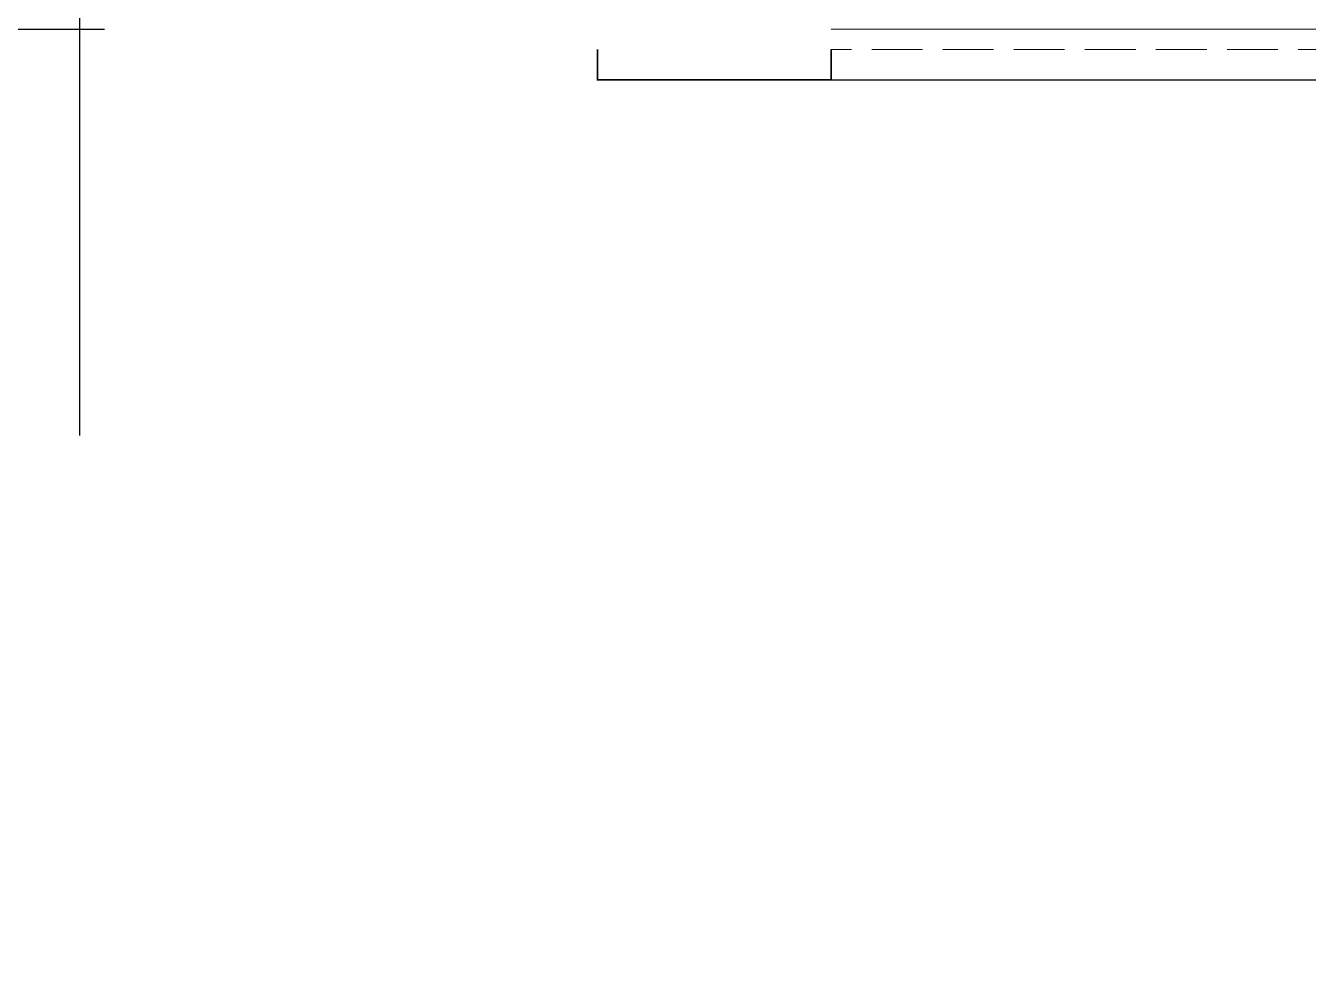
# Model space of a CAD drawing. Extents: x 2803505 to 5851001, y -1372902 to 24339.
# Drawn here: x 3812647 to 3818964, y -713892 to -709306 of the extents above; entities that cross this region are included whole.
import ezdxf
from ezdxf.xclip import XClip

# ---------------------------------------------------------------- set-up
doc = ezdxf.new("R2010")
doc.units = 0
doc.header["$LTSCALE"] = 1000
doc.header["$MEASUREMENT"] = 0
doc.header["$XCLIPFRAME"] = 2
doc.linetypes.add('DASH', pattern=[0.35, 0.25, -0.1])
doc.linetypes.add('DOTE', pattern=[2.42, 2, -0.2, 0.02, -0.2])
doc.layers.get('0').update_dxf_attribs({"linetype": 'CONTINUOUS'})
doc.layers.add('!!电气', color=1, linetype='CONTINUOUS')
doc.layers.add('看线', color=185, linetype='CONTINUOUS')
for name, color, linetype, lineweight in [('DOTE', 19, 'DOTE', 9), ('平面-栏杆', 56, 'CONTINUOUS', 15), ('平面-看线', 252, 'CONTINUOUS', 15)]:
    doc.layers.add(name, color=color, linetype=linetype, lineweight=lineweight)

# ---------------------------------------------------------------- blocks, each defined once
blk = doc.blocks.new('A$C74D73064')
at = {"layer": 'DOTE', "color": 252}
blk.add_line((-86385.2, 67619.3), (196116, 67619.3), dxfattribs=at)
blk = doc.blocks.new('A$C1C403CBE')
at = {"layer": '!!电气', "color": 1}
for p, q in [((0, -2000), (0, 103)), ((-2000, 0), (121.3, 0))]:
    blk.add_line(p, q, dxfattribs=at)
at = {"color": 252, "const_width": 8}
blk.add_lwpolyline([(2550, -100), (2550, -250), (3700, -250), (3700, -100)], dxfattribs=at)
at = {"layer": '平面-栏杆', "color": 252}
blk.add_lwpolyline([(8350, 0), (3700, 0)], dxfattribs=at)
at = {"layer": '平面-看线', "color": 252, "linetype": 'DASH'}
blk.add_lwpolyline([(8350, -100), (3700, -100)], dxfattribs=at)
at = {"layer": '看线', "color": 252, "ltscale": 0.5}
blk.add_lwpolyline([(3700, -250), (8350, -250)], dxfattribs=at)

msp = doc.modelspace()

# ---------------------------------------------------------------- block references
at = {"layer": '!!电气'}
msp.add_blockref('A$C1C403CBE', (3812913.6, -709322.9), dxfattribs=at)
at = {"color": 252}
ref = msp.add_blockref('A$C74D73064', (3714796.2, -781511.3), dxfattribs=at)
XClip(ref).set_block_clipping_path([(-72082.5976296387, 50822.2577331646), (-18082.6107620973, 70322.2577319878)])

doc.saveas('drawing.dxf')
